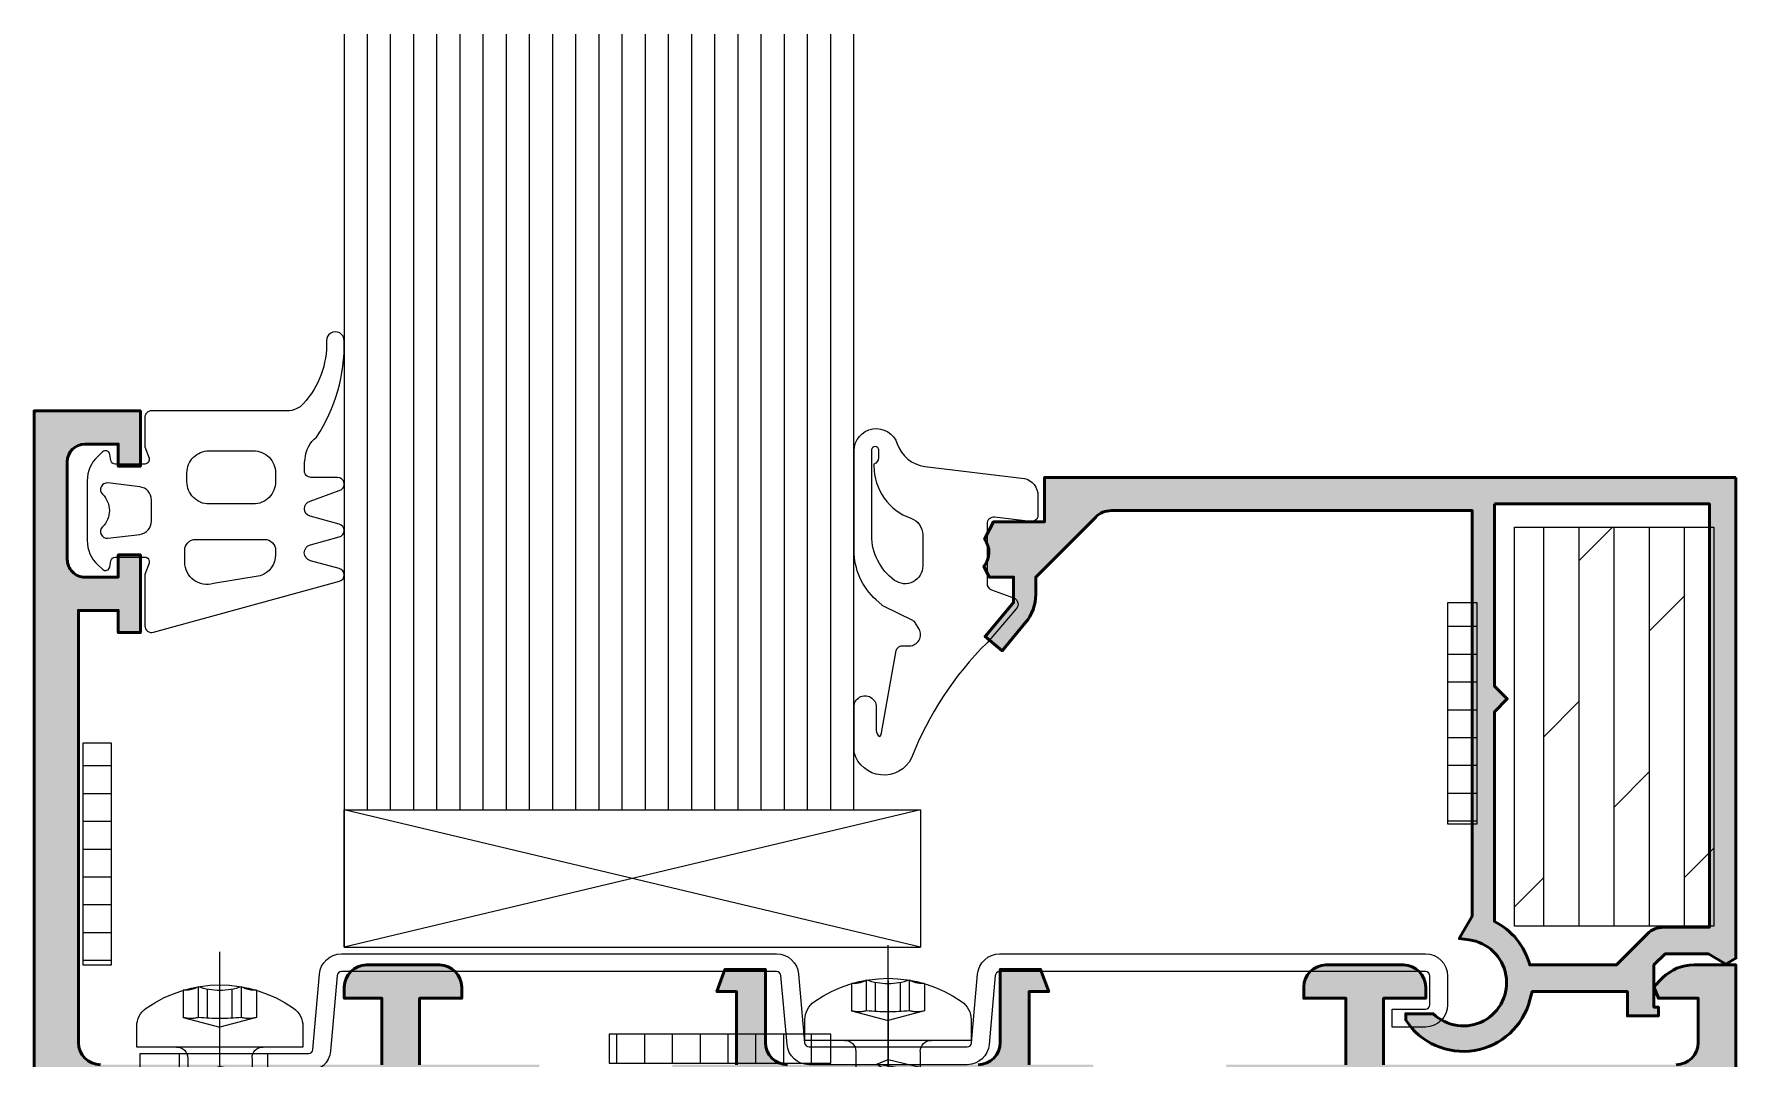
# Model space of a CAD drawing. Header units: millimetres. Extents: x -1821 to 14707, y -2864 to 1473.
# Drawn here: x 13251.1 to 13327.9, y -1108.1 to -1061.8 of the extents above; entities that cross this region are included whole.
import ezdxf

# ---------------------------------------------------------------- set-up
doc = ezdxf.new("R2010")
doc.units = ezdxf.units.MM
doc.linetypes.add('CENTER', pattern=[50.800000000000004, 31.75, -6.35, 6.35, -6.35])
doc.linetypes.add('VERDECKT', pattern=[9.524999999999999, 6.35, -3.175])
doc.layers.add('AM_S', color=80, linetype='Continuous', lineweight=50)
doc.layers.add('Docu-AM_8', color=1, linetype='Continuous', lineweight=25)
for name, color, linetype in [('CENT_18', 3, 'CENTER'), ('CENTER25', 2, 'CENTER'), ('CONST35', 7, 'Continuous'), ('HIDE_18', 3, 'VERDECKT')]:
    doc.layers.add(name, color=color, linetype=linetype)

# ---------------------------------------------------------------- blocks, each defined once
blk = doc.blocks.new('WI4010065')
at = {"linetype": 'Continuous'}
for points in [[(0.3, 0, 0.414214), (0, -0.3), (0, -1.615239), (0.187939, -2.131596, -0.520567), (0, -2.4), (-1.33218, -2.4, -0.36397), (-1.529142, -2.23473), (-1.576655, -1.96527, 0.594937), (-1.910016, -1.853729), (-2.122998, -2.052338, 0.208), (-2.6, -3.149369), (-2.6, -5.850631, 0.208), (-2.122998, -6.947662), (-1.910016, -7.146271, 0.594937), (-1.576655, -7.03473), (-1.529142, -6.76527, -0.36397), (-1.33218, -6.6), (0, -6.6, -0.520567), (0.187939, -6.868404), (0, -7.384761), (0, -9.7, 0.505497), (0.389, -9.986), (8.789, -7.686, 0.751737), (8.775901, -7.11), (7.474901, -6.762, -0.767327), (7.474901, -6.038), (8.775901, -5.69, 0.767327), (8.775901, -5.11), (7.458901, -4.757, -0.767327), (7.458901, -4.076), (8.775901, -3.59, 0.876976), (8.697901, -3), (7.497901, -3, -0.414214), (7.197901, -2.7), (7.197901, -2.48, -0.051818), (7.229954, -2.171592, -0.225446), (7.753453, -1.181, 0.150709), (8.998426, 3.166347, 1.016945), (8.198426, 3.153347, -0.195341), (7.159804, 0.327187, -0.211259), (6.419992, 0), (0.3, 0)], [(4.9, -1.8, -0.414214), (5.9, -2.8), (5.9, -3.2, -0.414214), (4.9, -4.2), (2.9, -4.2, -0.414214), (1.9, -3.2), (1.9, -2.8, -0.414214), (2.9, -1.8), (4.9, -1.8)], [(0.3, -4.975849), (0.3, -4.024151, 0.378866), (-0.226878, -3.428624), (-1.663439, -3.252236, 0.717695), (-1.909647, -3.764588, -0.421053), (-1.909647, -5.235412, 0.717695), (-1.663439, -5.747764), (-0.226878, -5.571376, 0.378866), (0.3, -4.975849)], [(5.4, -5.8, -0.414214), (5.9, -6.3), (5.9, -6.487, -0.328465), (5.197, -7.442), (3.097, -7.784, -0.505497), (1.8, -6.829), (1.8, -6.3, -0.414214), (2.3, -5.8), (5.4, -5.8)]]:
    blk.add_lwpolyline(points, format="xyb", close=True, dxfattribs=at)
blk = doc.blocks.new('WS4070448')
for p, q in [((6.61725692111645, -8.639359081321516), (6.61725692111645, -11.00311480052579)), ((6.61725692111645, -8.639359081321516), (9.517256921116541, -8.639359081321516)), ((9.517256921116541, -11.00311480052579), (9.517256921116541, -8.639359081321516)), ((6.61725692111645, -11.00311480052579), (8.067256921116496, -12.63935908132152)), ((8.067256921116496, -12.63935908132152), (9.517256921116541, -11.00311480052579))]:
    blk.add_line(p, q)
blk.add_lwpolyline([(11.39017358778314, 2.114399939326205, 0.3148562194916155), (4.744340254449881, 2.114399939326205, 0.244911807885714), (4.31725692111651, 1.294786315076664), (4.31725692111651, 0.3606409186785697), (11.81725692111651, 0.3606409186785697), (11.81725692111651, 1.294786315076664, 0.244911807885716), (11.39017358778314, 2.114399939326205, 0.1382912330068625)], format="xyb")
for points in [[(6.117256921116464, -1.139359081321317), (6.617256921116464, -1.428034215916085), (8.06725692111651, -1.08419660353465), (8.56725692111651, -0.707357978585577), (8.06725692111651, -0.5068463343449991), (6.617256921116464, -0.8506839467264342)], [(6.117256921116464, -2.539359081321294), (6.617256921116464, -2.828034215916063), (9.517256921116555, -2.140358991153079), (10.01725692111656, -1.851683856558196), (9.517256921116555, -1.563008721963428), (6.617256921116464, -2.250683946726411)], [(6.117256921116464, -3.939359081321271), (6.617256921116464, -4.22803421591604), (9.517256921116555, -3.540358991153056), (10.01725692111656, -3.251683856558287), (9.517256921116555, -2.963008721963405), (6.617256921116464, -3.650683946726502)], [(6.117256921116464, -5.339359081321362), (6.617256921116464, -5.628034215916131), (9.517256921116555, -4.940358991153147), (10.01725692111656, -4.651683856558265), (9.517256921116555, -4.363008721963496), (6.617256921116464, -5.05068394672648)], [(6.117256921116464, -6.739359081321339), (6.617256921116464, -7.028034215916108), (9.517256921116555, -6.340358991153124), (10.01725692111656, -6.051683856558356), (9.517256921116555, -5.763008721963473), (6.617256921116464, -6.450683946726571)], [(6.117256921116464, -8.13935908132143), (6.617256921116464, -8.428034215916199), (9.517256921116555, -7.740358991153215), (10.01725692111656, -7.451683856558333), (9.517256921116555, -7.163008721963564), (6.617256921116464, -7.850683946726548)]]:
    blk.add_lwpolyline(points, close=True)
for points in [[(6.117256921116464, -1.139359081321317), (8.56725692111651, -0.707357978585577)], [(6.617256921116464, -0.1393590813214303), (6.617256921116464, -0.8506839467264342)], [(9.517256921116555, -0.1393590813214303), (9.517256921116555, -1.563008721963428)], [(6.617256921116464, -1.428034215916085), (6.617256921116464, -1.850683946726662)], [(6.617256921116464, -1.428034215915972), (6.617256921116464, -2.250683946726411)], [(6.617256921116464, -1.428034215916085), (6.617256921116464, -2.250683946726411)], [(6.117256921116464, -2.539359081321294), (10.01725692111656, -1.851683856558196)], [(9.517256921116555, -2.140358991153079), (9.517256921116555, -2.963008721963405)], [(6.617256921116464, -2.828034215916063), (6.617256921116464, -3.650683946726389)], [(6.117256921116464, -3.939359081321271), (10.01725692111656, -3.251683856558287)], [(9.517256921116555, -3.540358991153056), (9.517256921116555, -4.363008721963496)], [(6.617256921116464, -4.22803421591604), (6.617256921116464, -5.05068394672648)], [(6.117256921116464, -5.339359081321362), (10.01725692111656, -4.651683856558265)], [(9.517256921116555, -4.940358991153147), (9.517256921116555, -5.763008721963473)], [(6.117256921116464, -6.739359081321339), (10.01725692111656, -6.051683856558356)], [(6.617256921116464, -5.628034215916131), (6.617256921116464, -6.450683946726457)], [(9.517256921116555, -6.340358991153124), (9.517256921116555, -7.163008721963564)], [(6.117256921116464, -8.13935908132143), (10.01725692111656, -7.451683856558333)], [(6.617256921116464, -7.028034215916108), (6.617256921116464, -7.850683946726548)], [(6.617256921116464, -8.428034215916199), (6.617256921116464, -8.63935908132143)], [(9.517256921116555, -7.740358991153215), (9.517256921116555, -8.63935908132143)], [(9.267256921116555, -8.63935908132143), (9.267256921116555, -10.88653788598694), (8.100687889319275, -12.28495534589953)], [(9.517256921116555, -9.140358991153192), (9.517256921116555, -9.963008721963632)], [(6.617256921116464, -9.828034215916176), (6.617256921116464, -10.65068394672662)]]:
    blk.add_lwpolyline(points)
for centre, radius, start, end in [((6.117256921116464, -0.1393590813214303), 0.5, 0, 90), ((10.01725692111656, -0.1393590813214303), 0.5, 90, 180), ((6.608770647169436, -12.47123468863523), 1.46814441479989, 353.4243546898833, 89.66881296982747)]:
    blk.add_arc(centre, radius, start, end)
at = {"layer": 'CENT_18'}
blk.add_line((8.051324099384601, -14.39948361255352), (8.067256921116496, 4.660640918678553), dxfattribs=at)
at = {"layer": 'HIDE_18'}
for p, q in [((7.095590298616457, 1.693974918678634), (7.095590298616457, 3.078670647065735)), ((9.03892354361642, 1.693974918678634), (9.03892354361642, 3.078670647065735)), ((7.507789093673637, 1.693974918678634), (7.507789093673637, 2.967171702408848)), ((8.626724748559354, 1.693974918678634), (8.626724748559354, 2.967171702408848))]:
    blk.add_line(p, q, dxfattribs=at)
for points in [[(6.417257671116445, 2.920991849600028), (6.417257671116445, 1.693974918678606)], [(9.71725617111646, 2.920991849600028), (9.71725617111646, 1.693974918678606)], [(6.417257671116445, 1.693974918678606), (8.06725692111651, 1.251858952129083)], [(9.71725617111646, 1.693974918678606), (8.06725692111651, 1.251858952129083)]]:
    blk.add_lwpolyline(points, dxfattribs=at)
for centre, radius, start, end in [((6.477833716567616, 4.198323827732139), 1.278767547148902, 267.2848457777188, 298.8872446147255), ((8.06725692111651, 5.853135295953763), 2.939692180009696, 250.6988425741186, 289.3011574258814), ((9.656680125665403, 4.198323827732139), 1.278767547148902, 241.1127553852741, 272.7151542222811), ((6.756423984866402, 2.851153472017387), 1.205859026872558, 253.6642630842155, 286.3357369157983), ((8.067256921116623, 11.77548796901581), 10.12822992478941, 264.4947782301543, 275.5052217698424), ((9.378089857366618, 2.851153472017955), 1.205859026873062, 253.6642630842089, 286.3357369157813)]:
    blk.add_arc(centre, radius, start, end, dxfattribs=at)
blk = doc.blocks.new('WI4080202')
blk.add_lwpolyline([(-29.48325693051129, 2.300000000000118, -0.3888787318529908), (-28.48706223241948, 1.387155742747773), (-28.21544610951105, -1.717430748369289, 0.3888787318529907), (-28.0162071698926, -1.899999599819928), (-20.88378352581526, -1.899999599819758, 0.3888787318529907), (-20.68454458619681, -1.717430748369459), (-20.41292846328815, 1.387155742747776, -0.3888787318529907), (-19.41673376519657, 2.300000000000122), (-0.1999999999998181, 2.300000000000127, -0.414213562373095), (0.8000000000001819, 1.300000000000127), (0.8000000000001819, -5.684341886080801e-14, -0.414213562373095), (-0.1999999999998181, -1.000000000000057), (-1.699999999999818, -1.000000000000057), (-1.699999999999818, -0.1999999999998749), (-0.1999999999998181, -0.1999999999998749, 0.4142135623731117), (0, 0), (0, 1.300000000000127, 0.4142135623731117), (-0.1999999999998181, 1.500000000000002), (-19.41673376519657, 1.500000000000167, 0.3888787318529743), (-19.61597270481502, 1.317431148549641), (-19.88758882772345, -1.787155342567594, -0.3888787318529907), (-20.88378352581526, -2.69999959981994), (-28.0162071698926, -2.69999959981994, -0.3888787318529907), (-29.01240186798418, -1.787155342567594), (-29.28401799089283, 1.317431148549467, 0.3888787318529908), (-29.48325693051129, 1.500000000000107), (-49.11672446090415, 1.499999999999931, 0.3888787318530236), (-49.31596340052238, 1.317431148549632), (-49.61382596208682, -2.087153509164708, -0.3888787318530562), (-50.61002066017841, -2.999997766417053), (-58.2000000000005, -2.999997766417057), (-58.2000000000005, -2.199997766416875), (-50.61002066017841, -2.199997766416871, 0.3888787318530562), (-50.41078172055995, -2.017428914966573), (-50.11291915899574, 1.387155742747767, -0.3888787318529907), (-49.11672446090415, 2.300000000000169), (-29.48325693051129, 2.300000000000118)], format="xyb", close=True)
for points in [[(-56.44784405713563, -2.199997766416875), (-56.44784405713563, -2.999997766417057)], [(-52.44784405713563, -2.199997766416871), (-52.44784405713563, -2.999997766417053)]]:
    blk.add_lwpolyline(points)
at = {"layer": 'CENTER25'}
for p, q in [((-24.44999534785393, 1.089744308805443), (-24.44999534785393, -5.582265911177451)), ((-54.60000000000059, -6.031587835803879), (-54.60000000000059, 0.7551045396416907))]:
    blk.add_line(p, q, dxfattribs=at)
blk = doc.blocks.new('WI4030187')
h = blk.add_hatch()
h.set_pattern_fill('LINE', color=256, scale=0.395, angle=90, style=0)
h.set_pattern_definition([(90, (0, 0), (-1.254125, 7.679047217437444e-17), [])])
h.paths.add_polyline_path([(10, 1.300000000000001), (0, 1.300000000000001), (0, 0), (10, 4.440892098500626e-16)])
blk.add_lwpolyline([(0, 1.3), (0, 0), (10, 4.440892098500626e-16), (10, 1.300000000000001)], close=True)
blk = doc.blocks.new('*U136', base_point=(142.9751089239313, 102.1128099540206))
at = {"layer": 'CONST35'}
for p, q in [((143.4978361966585, 102.1128099540206), (143.4978361966585, 119.6128099540206)), ((144.0205634693858, 102.1128099540206), (144.0205634693858, 119.6128099540206)), ((144.543290742113, 102.1128099540206), (144.543290742113, 119.6128099540206)), ((145.0660180148403, 102.1128099540206), (145.0660180148403, 119.6128099540206)), ((145.5887452875675, 102.1128099540206), (145.5887452875675, 119.6128099540206)), ((146.1114725602948, 102.1128099540206), (146.1114725602948, 119.6128099540206)), ((146.634199833022, 102.1128099540206), (146.634199833022, 119.6128099540206)), ((147.1569271057493, 102.1128099540206), (147.1569271057493, 119.6128099540206)), ((147.6796543784765, 102.1128099540206), (147.6796543784765, 119.6128099540206)), ((148.2023816512038, 102.1128099540206), (148.2023816512038, 119.6128099540206)), ((148.725108923931, 102.1128099540206), (148.725108923931, 119.6128099540206)), ((149.2478361966583, 102.1128099540206), (149.2478361966583, 119.6128099540206)), ((149.7705634693855, 102.1128099540206), (149.7705634693855, 119.6128099540206)), ((150.2932907421128, 102.1128099540206), (150.2932907421128, 119.6128099540206)), ((150.81601801484, 102.1128099540206), (150.81601801484, 119.6128099540206)), ((151.3387452875673, 102.1128099540206), (151.3387452875673, 119.6128099540206)), ((151.8614725602945, 102.1128099540206), (151.8614725602945, 119.6128099540206)), ((152.3841998330218, 102.1128099540206), (152.3841998330218, 119.6128099540206)), ((152.906927105749, 102.1128099540206), (152.906927105749, 119.6128099540206)), ((153.4296543784763, 102.1128099540206), (153.4296543784763, 119.6128099540206)), ((153.9523816512036, 102.1128099540206), (153.9523816512036, 119.6128099540206))]:
    blk.add_line(p, q, dxfattribs=at)
blk.add_lwpolyline([(142.9751089239313, 119.6128099540206), (142.9751089239313, 102.1128099540206), (154.4751089239313, 102.1128099540206), (154.4751089239313, 119.6128099540206)], dxfattribs=at)
blk = doc.blocks.new('WI4090084')
h = blk.add_hatch()
h.set_pattern_fill('DOLMIT', color=256, scale=0.25, angle=90, style=0)
h.set_pattern_definition([(90, (3.299999999999999, -4.999999999999947), (-1.5875, 9.720312933465119e-17), []), (135, (3.299999999999999, -4.999999999999947), (-3.174997835875247, -3.174997835875246), [2.245065, -4.490125])])
h.paths.add_polyline_path([(-1.200000000000001, 20.25000000000005), (-10.2, 20.25000000000005), (-10.2, 2.250000000000053), (-1.200000000000001, 2.250000000000053)])
blk.add_lwpolyline([(-1.200000000000001, 2.250000000000053), (-1.200000000000001, 20.25000000000005), (-10.2, 20.25000000000005), (-10.2, 2.250000000000053)], close=True)
blk = doc.blocks.new('WI4010016')
for points in [[(1.688524541037498, 1.955098387866187, -0.3461331105005999), (2.300000000000009, 1.177629097523088), (2.300000000000009, 0.3000000000000007, -0.4496975793339003), (1.964201519213871, 0.002143543341084353), (0.3357984807861376, 0.1978564566589185, 0.4496975790873189), (0, -0.09999999999999787), (8.881784197001252e-15, -2.789937738537067, 0.3152987891044772), (0.1973939570023084, -3.07184552477284), (1.202606042997701, -3.437712803199801, -0.5486187868935034), (1.312132034355964, -3.931752623791538), (8.881784197001252e-15, -5.462840692334162, 0.1047370976568534), (-3.406423218303059, -10.66239783296412, -0.6847275734263883), (-5.998862265964473, -10.41759847683421), (-5.99999999999999, -8.356045977972915, -1.000000000820416), (-5.000000152286873, -8.355494095902072), (-4.999185325138845, -9.417046646897802, 0.2876010921935182), (-4.840369174558055, -9.693420639918134, 0.1568827604902037), (-4.754309305069709, -9.531084462516114), (-4.093366878559364, -5.819627514306675, -0.04138140840473169), (-4.072210403923394, -5.73976082248041), (-4.02199999999999, -5.688999999999987, -0.2002740000000003), (-3.808999999999996, -5.599999999999986), (-3.499999999999998, -5.599999999999988, 0.5773500002734709), (-3.067000000000005, -4.849999999999988), (-3.223000000000011, -4.579000000000002, 0.149451), (-3.350999999999997, -4.460000000000002), (-4.636999999999999, -3.832999999999992, -0.06992699999999963), (-4.752000000000008, -3.754999999999988), (-5.007000000000003, -3.524999999999999, -0.2125570000000001), (-5.999999999999997, -1.295999999999985), (-5.999999999999997, 3.199999999999996, -0.8524306773310859), (-4.050129141320308, 3.512472740920035, 0.2913362923093043), (-2.803283656008738, 2.49191776302653), (1.688524541037498, 1.955098387866187)], [(-2.900000000000004, -1.999999999999993, -0.6129919999999992), (-4.17099999999999, -2.646999999999983, -0.2399310002169106), (-5.199999999999986, -0.6249999999999947), (-5.199999999999986, 3.250000000000007, -0.9999999999999999), (-4.900000000000004, 3.250000000000007), (-4.900000000000004, 2.882999999999988, -0.3178370002258233), (-5.099999999999993, 2.6), (-5.102000000000002, 2.512000000000008, 0.3179750002258412), (-3.433999999999994, 0.1540000000000035, -0.3179750000000001), (-2.900000000000004, -0.5999999999999872), (-2.900000000000004, -1.999999999999993)]]:
    blk.add_lwpolyline(points, format="xyb", close=True)
blk = doc.blocks.new('B-1021353_docu_wos')
at = {"layer": 'Docu-AM_8'}
h = blk.add_hatch(color=256, dxfattribs=at)
edge = h.paths.add_edge_path()
edge.add_line((0, 0), (4.800000000205046, 5.127842566120559e-10))
edge.add_line((4.800000000205046, 5.127842566120559e-10), (4.799999999897409, 2.500000000512784))
edge.add_line((4.799999999897409, 2.500000000512784), (3.799999999989723, 2.500000000297433))
edge.add_line((3.799999999989723, 2.500000000297433), (3.800000000071748, 1.500000000379458))
edge.add_line((3.800000000071748, 1.500000000379458), (2.300000000051228, 1.500000000358938))
edge.add_arc((2.30000000005125, 2.300000000358944), 0.8000000000000058, 179.9999999999996, 269.99999999999835, ccw=False)
edge.add_line((1.500000000051245, 2.300000000358949), (1.500000000051273, 6.700000000358956))
edge.add_arc((2.300000000051245, 6.700000000358967), 0.7999999999999714, 90.0000000000012, 180.0000000000008, ccw=False)
edge.add_line((2.300000000051228, 7.500000000358939), (3.800000000030736, 7.500000000379458))
edge.add_line((3.800000000030736, 7.500000000379458), (3.800000000030736, 6.500000000215351))
edge.add_line((3.800000000030736, 6.500000000215351), (4.800000000410166, 6.500000000307637))
edge.add_line((4.800000000410166, 6.500000000307637), (4.800000000051227, 10.00000000035894))
edge.add_line((4.800000000051227, 10.00000000035894), (3.800000000051256, 10.00000000035894))
edge.add_line((3.800000000051256, 10.00000000035894), (3.800000000071805, 9.000000000379458))
edge.add_line((3.800000000071805, 9.000000000379458), (2.000000000071765, 9.000000000338417))
edge.add_line((2.000000000071765, 9.000000000338417), (2.000000000051281, 28.50000000035895))
edge.add_arc((3.0000000000513, 28.50000000035897), 1.000000000000019, 90.00000000000108, 180.0000000000008, ccw=False)
edge.add_line((3.000000000051281, 29.50000000035898), (15.70000000003075, 29.50000000037945))
edge.add_line((15.70000000003075, 29.50000000037945), (15.70000000007176, 26.50000000037944))
edge.add_line((15.70000000007176, 26.50000000037944), (13.99999999998972, 26.50000000029742))
edge.add_line((13.99999999998972, 26.50000000029742), (14.00000000005125, 26.00000000035895))
edge.add_arc((14.99999999964105, 25.99999999994874), 0.999999999589793, 179.9999999764969, 270.0000000235032)
edge.add_line((15.00000000005125, 25.00000000035895), (18.30000000005124, 25.00000000035895))
edge.add_arc((18.30000000005123, 26.00000000035896), 1.000000000000002, 270.0000000000002, 360)
edge.add_line((19.30000000005124, 26.00000000035896), (19.2999999999897, 26.50000000042048))
edge.add_line((19.2999999999897, 26.50000000042048), (17.3999999999897, 26.50000000025641))
edge.add_line((17.3999999999897, 26.50000000025641), (17.39999999999996, 29.50000000030768))
edge.add_line((17.39999999999996, 29.50000000030768), (22.80000000005124, 29.50000000035892))
edge.add_line((22.80000000005124, 29.50000000035892), (22.80000000005121, 32.04999900035894))
edge.add_line((22.80000000005121, 32.04999900035894), (20.80000000005121, 31.04999900035894))
edge.add_line((20.80000000005121, 31.04999900035894), (19.80000000005121, 31.04999900035897))
edge.add_line((19.80000000005121, 31.04999900035897), (19.80000000005121, 35.54999900035897))
edge.add_line((19.80000000005121, 35.54999900035897), (20.80000000005121, 35.54999900035894))
edge.add_line((20.80000000005121, 35.54999900035894), (22.80000000005121, 34.54999900035894))
edge.add_line((22.80000000005121, 34.54999900035894), (22.80000000005123, 35.19999900035892))
edge.add_line((22.80000000005123, 35.19999900035892), (22.06645320864787, 36.81380192012519))
edge.add_arc((21.15608673324478, 36.39999897129308), 0.9999999999999942, 24.44395506557961, 90.0000000000004)
edge.add_line((21.15608673324477, 37.39999897129307), (21.10000000005125, 37.39999897129307))
edge.add_arc((21.09999999964106, 38.39999897088288), 0.9999999995898072, 179.9999999764963, 270.0000000235023, ccw=False)
edge.add_line((20.10000000005125, 38.3999989712931), (20.10000000005126, 103.6000010294248))
edge.add_arc((21.10000000005125, 103.6000010294248), 0.9999999999999893, 89.9999999999992, 179.9999999999992, ccw=False)
edge.add_line((21.10000000005127, 104.6000010294248), (21.15608673324479, 104.6000010294248))
edge.add_arc((21.1560867332448, 105.6000010294248), 0.9999999999999946, 269.9999999999996, 335.55604493442)
edge.add_line((22.06645320864789, 105.1861980805927), (22.80000000005126, 106.8000010003589))
edge.add_line((22.80000000005126, 106.8000010003589), (22.80000000005126, 107.4500010003589))
edge.add_line((22.80000000005126, 107.4500010003589), (20.80000000005126, 106.4500010003589))
edge.add_line((20.80000000005126, 106.4500010003589), (19.80000000005125, 106.450001000359))
edge.add_line((19.80000000005125, 106.450001000359), (19.80000000005126, 110.950001000359))
edge.add_line((19.80000000005126, 110.950001000359), (20.80000000005126, 110.9500010003589))
edge.add_line((20.80000000005126, 110.9500010003589), (22.80000000005126, 109.9500010003589))
edge.add_line((22.80000000005126, 109.9500010003589), (22.80000000005125, 112.5000000003589))
edge.add_line((22.80000000005125, 112.5000000003589), (17.39999999989743, 112.5000000001026))
edge.add_line((17.39999999989743, 112.5000000001026), (17.40000000003076, 115.5000000003385))
edge.add_line((17.40000000003076, 115.5000000003385), (19.30000000011279, 115.5000000004205))
edge.add_line((19.30000000011279, 115.5000000004205), (19.30000000005126, 116.000000000359))
edge.add_arc((18.30000000005126, 116.000000000359), 1, 0, 90)
edge.add_line((18.30000000005126, 117.000000000359), (15.00000000005127, 117.000000000359))
edge.add_arc((15.00000000005127, 116.000000000359), 1, 90, 180)
edge.add_line((14.00000000005127, 116.000000000359), (14.00000000003078, 115.5000000002154))
edge.add_line((14.00000000003078, 115.5000000002154), (15.70000000003077, 115.5000000003794))
edge.add_line((15.70000000003077, 115.5000000003794), (15.70000000007178, 112.5000000003795))
edge.add_line((15.70000000007178, 112.5000000003795), (3.000000000051271, 112.500000000359))
edge.add_arc((3.000000000051279, 113.500000000359), 1.000000000000007, 180, 269.9999999999996, ccw=False)
edge.add_line((2.000000000051271, 113.500000000359), (2.00000000003078, 133.0000000003385))
edge.add_line((2.00000000003078, 133.0000000003385), (3.800000000030763, 133.0000000003795))
edge.add_line((3.800000000030763, 133.0000000003795), (3.800000000051283, 132.000000000359))
edge.add_line((3.800000000051283, 132.000000000359), (4.800000000051283, 132.000000000359))
edge.add_line((4.800000000051283, 132.000000000359), (4.799999999897472, 135.5000000005128))
edge.add_line((4.799999999897472, 135.5000000005128), (3.799999999989758, 135.5000000002974))
edge.add_line((3.799999999989758, 135.5000000002974), (3.800000000153837, 134.5000000002974))
edge.add_line((3.800000000153837, 134.5000000002974), (2.300000000051291, 134.500000000359))
edge.add_arc((2.299999999723097, 135.3000000000308), 0.7999999996718173, 179.9999999764995, 270.00000002350515, ccw=False)
edge.add_line((1.500000000051279, 135.3000000003589), (1.50000000005128, 139.700000000359))
edge.add_arc((2.300000000051292, 139.700000000359), 0.8000000000000125, 90.00000000000011, 180, ccw=False)
edge.add_line((2.300000000051291, 140.500000000359), (3.800000000030771, 140.5000000003795))
edge.add_line((3.800000000030771, 140.5000000003795), (3.800000000030771, 139.5000000002154))
edge.add_line((3.800000000030771, 139.5000000002154), (4.800000000410201, 139.5000000003077))
edge.add_line((4.800000000410201, 139.5000000003077), (4.799999999897445, 142.0000000005128))
edge.add_line((4.799999999897445, 142.0000000005128), (-1.025384221975401e-10, 142.0000000002051))
edge.add_line((-1.025387420371809e-10, 142.0000000002051), (0, 0))
h.paths.add_polyline_path([(1.800000000051254, 108.200000000359), (2.200000000051288, 108.200000000359), (2.200000000051288, 110.7000000003589), (18.10000000005127, 110.700000000359), (18.10000000005127, 104.6000010294248), (18.40000000005125, 104.6000010294248), (18.40000000005123, 37.39999897129313), (18.10000000005125, 37.39999897129313), (18.10000000005125, 31.30000000035888), (2.20000000005127, 31.30000000035891), (2.20000000005127, 33.80000000035891), (1.800000000051265, 33.80000000035891)], flags=16)
h = blk.add_hatch(color=256, dxfattribs=at)
edge = h.paths.add_edge_path()
edge.add_arc((44.79991202174624, 42.24309771991288), 4.999999999999979, 314.9999999999988, 359.99999999999903, ccw=False)
edge.add_line((48.33544592767889, 38.70756381398009), (47.79740420180833, 38.16952208810956))
edge.add_arc((49.21161776418141, 36.75530852573642), 2.000000000000024, 134.9999999999989, 209.9999820225565)
edge.add_line((47.47956664284702, 35.75530906919438), (47.79991178663215, 35.20045460214727))
edge.add_line((47.79991178663215, 35.20045460214727), (47.80000000005343, 34.55045782061795))
edge.add_line((47.80000000005343, 34.55045782061795), (45.8000000000536, 35.55045782061829))
edge.add_line((45.8000000000536, 35.55045782061829), (44.8000000000536, 35.55045782061846))
edge.add_line((44.8000000000536, 35.55045782061846), (44.80000000005286, 31.05045782061843))
edge.add_line((44.80000000005286, 31.05045782061843), (45.80000000005286, 31.05045782061829))
edge.add_line((45.80000000005286, 31.05045782061829), (47.80000000005302, 32.05045782061795))
edge.add_line((47.80000000005302, 32.05045782061795), (47.8000000000526, 29.50045882061796))
edge.add_line((47.8000000000526, 29.50045882061796), (44.89991202174595, 29.5004569388248))
edge.add_line((44.89991202174595, 29.5004569388248), (44.899912021746, 26.20045804603804))
edge.add_line((44.899912021746, 26.20045804603804), (45.78554162309462, 26.20045804603815))
edge.add_line((45.78554162309462, 26.20045804603815), (45.42157138882826, 25.20045804603792))
edge.add_line((45.42157138882826, 25.20045804603792), (43.59991213930318, 25.20045804603809))
edge.add_line((43.59991213930318, 25.20045804603809), (43.59991213930313, 28.50045715130836))
edge.add_arc((42.59991213930296, 28.5004571513082), 1.000000000000171, 9.363552982226997e-12, 89.99999326448531)
edge.add_line((42.59991225685987, 29.50045715130837), (33.99991202174648, 29.50045715130837))
edge.add_arc((33.99991213930345, 28.50045715130814), 1.000000000000232, 90.00000673551793, 179.999999999987)
edge.add_line((32.99991213930321, 28.50045715130837), (32.99991213930316, 25.20045804603809))
edge.add_line((32.99991213930316, 25.20045804603809), (31.17825288977815, 25.20045804603801))
edge.add_line((31.17825288977815, 25.20045804603801), (30.81428265551184, 26.20045804603809))
edge.add_line((30.81428265551184, 26.20045804603809), (31.69991225686034, 26.20045804603804))
edge.add_line((31.69991225686034, 26.20045804603804), (31.6999122568603, 29.50045693882463))
edge.add_line((31.6999122568603, 29.50045693882463), (28.80000000005135, 29.50045882061842))
edge.add_line((28.80000000005135, 29.50045882061842), (28.80000000005181, 32.05045782061843))
edge.add_line((28.80000000005181, 32.05045782061843), (30.80000000005164, 31.05045782061809))
edge.add_line((30.80000000005164, 31.05045782061809), (31.80000000005164, 31.05045782061792))
edge.add_line((31.80000000005164, 31.05045782061792), (31.8000000000524, 35.55045782061792))
edge.add_line((31.8000000000524, 35.55045782061792), (30.8000000000524, 35.55045782061809))
edge.add_line((30.8000000000524, 35.55045782061809), (28.80000000005223, 34.55045782061843))
edge.add_line((28.80000000005223, 34.55045782061843), (28.80000000005139, 35.20045782061796))
edge.add_line((28.80000000005139, 35.20045782061796), (29.12025740064515, 35.75530906919475))
edge.add_arc((27.38820627931082, 36.75530852573686), 2.000000000000011, 330.000017977441, 404.9999999999987)
edge.add_line((28.80241984168395, 38.16952208810993), (28.26437811581341, 38.70756381398049))
edge.add_arc((31.79991202174621, 42.24309771991314), 4.999999999999989, 179.9999999999988, 224.9999999999989, ccw=False)
edge.add_line((26.79991202174622, 42.24309771991325), (26.80000000005184, 99.75780411254043))
edge.add_arc((31.80000000005183, 99.75780411254044), 4.999999999999989, 135, 180.0000000000001, ccw=False)
edge.add_line((28.2644660941191, 103.2933380184732), (28.80250781998964, 103.8313797443437))
edge.add_arc((27.38829425761656, 105.2455933067168), 1.999999999999983, 314.9999999999997, 389.9999820225574)
edge.add_line((29.1203453789509, 106.2455927632589), (28.80000023516576, 106.800447230306))
edge.add_line((28.80000023516576, 106.800447230306), (28.8000000000505, 107.450444996723))
edge.add_line((28.8000000000505, 107.450444996723), (30.80000000005033, 106.4504449967227))
edge.add_line((30.80000000005033, 106.4504449967227), (31.80000000005033, 106.4504449967225))
edge.add_line((31.80000000005033, 106.4504449967225), (31.8000000000511, 110.9504449967225))
edge.add_line((31.8000000000511, 110.9504449967225), (30.8000000000511, 110.9504449967227))
edge.add_line((30.8000000000511, 110.9504449967227), (28.80000000005093, 109.950444996723))
edge.add_line((28.80000000005093, 109.950444996723), (28.80000000005136, 112.500443996723))
edge.add_line((28.80000000005136, 112.500443996723), (31.70000023516579, 112.500445878516))
edge.add_line((31.70000023516579, 112.500445878516), (31.70000023516577, 115.8004447713027))
edge.add_line((31.70000023516577, 115.8004447713027), (30.81437063381738, 115.8004447713028))
edge.add_line((30.81437063381738, 115.8004447713028), (31.17834086808354, 116.8004447713028))
edge.add_line((31.17834086808354, 116.8004447713028), (33.00000011760856, 116.8004447713027))
edge.add_line((33.00000011760856, 116.8004447713027), (33.00000011760865, 113.5004456660326))
edge.add_arc((34.00000011760879, 113.5004456660325), 1.000000000000142, 179.9999999999951, 269.9999932644869)
edge.add_line((34.00000000005191, 112.5004456660324), (42.6000002351653, 112.5004456660324))
edge.add_arc((42.60000011760834, 113.5004456660326), 1.000000000000238, 270.0000067355176, 359.999999999987)
edge.add_line((43.60000011760857, 113.5004456660324), (43.60000011760869, 116.8004447713026))
edge.add_line((43.60000011760869, 116.8004447713026), (45.42165936713363, 116.8004447713028))
edge.add_line((45.42165936713363, 116.8004447713028), (45.78562960140017, 115.8004447713027))
edge.add_line((45.78562960140017, 115.8004447713027), (44.90000000005143, 115.8004447713028))
edge.add_line((44.90000000005143, 115.8004447713028), (44.90000000005129, 112.5004458785159))
edge.add_line((44.90000000005129, 112.5004458785159), (47.80000000005261, 112.5004439967224))
edge.add_line((47.80000000005261, 112.5004439967224), (47.80000000005215, 109.9504449967224))
edge.add_line((47.80000000005215, 109.9504449967224), (45.80000000005232, 110.9504449967228))
edge.add_line((45.80000000005232, 110.9504449967228), (44.80000000005232, 110.950444996723))
edge.add_line((44.80000000005232, 110.950444996723), (44.80000000005154, 106.450444996723))
edge.add_line((44.80000000005154, 106.450444996723), (45.80000000005153, 106.4504449967228))
edge.add_line((45.80000000005153, 106.4504449967228), (47.80000000005171, 107.4504449967224))
edge.add_line((47.80000000005171, 107.4504449967224), (47.80000000005253, 106.8004449967229))
edge.add_line((47.80000000005253, 106.8004449967229), (47.47965462115276, 106.2455927632589))
edge.add_arc((49.21170574248709, 105.2455933067169), 1.99999999999997, 150.0000179774424, 225.0000000000003)
edge.add_line((47.79749218011403, 103.8313797443438), (48.33553390598456, 103.2933380184732))
edge.add_arc((44.80000000005185, 99.7578041125405), 4.999999999999994, 1.1368683772161603e-13, 45.000000000000284, ccw=False)
edge.add_line((49.80000000005184, 99.75780411254051), (49.79991202174622, 42.2430977199128))
edge = h.paths.add_edge_path(flags=16)
edge.add_arc((44.80000000005139, 99.75780411254091), 3.000000000000036, 1.085629331272868e-12, 44.99999999999971)
edge.add_line((46.92132034361107, 101.8791244561006), (43.58578667634225, 105.2146581233694))
edge.add_arc((45.00000023871533, 106.6288716857425), 1.999999999999986, 180.0000000000004, 225.0000000000003, ccw=False)
edge.add_line((43.00000023871534, 106.6288716857425), (43.0000002387152, 110.5004445609962))
edge.add_line((43.0000002387152, 110.5004445609962), (33.59999976138836, 110.5004445609962))
edge.add_line((33.59999976138836, 110.5004445609962), (33.59999976138832, 106.6288716857424))
edge.add_arc((31.59999976138833, 106.6288716857424), 1.999999999999986, 314.99999999999966, 359.9999999999996, ccw=False)
edge.add_line((33.01421332376141, 105.2146581233693), (29.6786796564926, 101.8791244561005))
edge.add_arc((31.80000000005225, 99.75780411254082), 3.00000000000001, 134.9999999999997, 179.9999999999984)
edge.add_line((28.80000000005224, 99.75780411254091), (28.79991202174663, 42.24309771991274))
edge.add_arc((31.79991202174665, 42.24309771991274), 3.000000000000014, 180, 224.9999999999987)
edge.add_line((29.67859167818694, 40.12177737635314), (33.01412534545569, 36.78624370908427))
edge.add_arc((31.59991178308256, 35.3720301467112), 2.000000000000007, -1.0231815394945443e-12, 44.999999999998806, ccw=False)
edge.add_line((33.59991178308257, 35.37203014671117), (33.59991178308339, 31.50045727145725))
edge.add_line((33.59991178308339, 31.50045727145725), (42.99991226040913, 31.50045727145723))
edge.add_line((42.99991226040913, 31.50045727145723), (42.99991226040959, 35.372030146711))
edge.add_arc((44.99991226040956, 35.37203014671093), 1.999999999999964, 134.9999999999983, 179.9999999999982, ccw=False)
edge.add_line((43.58569869803653, 36.78624370908405), (46.92123236530541, 40.1217773763528))
edge.add_arc((44.79991202174583, 42.24309771991248), 2.999999999999986, 314.9999999999987, 359.9999999999974)
edge.add_line((47.79991202174581, 42.24309771991234), (47.80000000005143, 99.75780411254097))
h = blk.add_hatch(color=256, dxfattribs=at)
edge = h.paths.add_edge_path()
edge.add_line((76.8000000000512, 0.0008879930870300295), (72.00000000005126, 0.0008879930870298651))
edge.add_line((72.00000000005126, 0.0008879930870298651), (72.00000000005124, 2.50088799308703))
edge.add_line((72.00000000005124, 2.50088799308703), (73.00000000005124, 2.50088799308703))
edge.add_line((73.00000000005124, 2.50088799308703), (73.00000000005124, 1.50088799308703))
edge.add_line((73.00000000005124, 1.50088799308703), (74.50000000005124, 1.50088799308703))
edge.add_arc((74.50000000005122, 2.300887993087007), 0.7999999999999761, 270.000000000002, 360.0000000000015)
edge.add_line((75.3000000000512, 2.300887993087027), (75.3000000000512, 6.700887993087033))
edge.add_arc((74.50000000005123, 6.700887993087061), 0.7999999999999687, 359.999999999998, 449.999999999998)
edge.add_line((74.50000000005126, 7.50088799308703), (73.00000000005119, 7.500887993087031))
edge.add_line((73.00000000005119, 7.500887993087031), (73.00000000005126, 6.500887993087031))
edge.add_line((73.00000000005126, 6.500887993087031), (72.00000000005126, 6.500887993087031))
edge.add_line((72.00000000005126, 6.500887993087031), (72.00000000005124, 10.00088799308703))
edge.add_line((72.00000000005124, 10.00088799308703), (73.00000000005124, 10.00088799308703))
edge.add_line((73.00000000005124, 10.00088799308703), (73.00000000005119, 9.00088799308703))
edge.add_line((73.00000000005119, 9.00088799308703), (74.80000000005121, 9.00088799308703))
edge.add_line((74.80000000005121, 9.00088799308703), (74.8000000000512, 28.50088799308703))
edge.add_arc((73.8000000000512, 28.50088799308703), 1, 0, 90)
edge.add_line((73.8000000000512, 29.50088799308703), (60.90000000005123, 29.50088799308703))
edge.add_line((60.90000000005123, 29.50088799308703), (60.90000000005123, 26.50088799308703))
edge.add_line((60.90000000005123, 26.50088799308703), (62.80000000005124, 26.50088799308703))
edge.add_line((62.80000000005124, 26.50088799308703), (62.80000000005123, 26.00088799308703))
edge.add_arc((61.80000000005122, 26.00088799308704), 1.000000000000007, 270, 359.9999999999998, ccw=False)
edge.add_line((61.80000000005122, 25.00088799308703), (58.30000000005124, 25.00088799308703))
edge.add_arc((58.30000000005124, 26.00088799308703), 1, 180, 270, ccw=False)
edge.add_line((57.30000000005124, 26.00088799308703), (57.30000000005124, 26.50088799308703))
edge.add_line((57.30000000005124, 26.50088799308703), (59.20000000005123, 26.50088799308703))
edge.add_line((59.20000000005123, 26.50088799308703), (59.20000000005125, 29.50088799308698))
edge.add_line((59.20000000005125, 29.50088799308698), (53.80000000005124, 29.50088799308703))
edge.add_line((53.80000000005124, 29.50088799308703), (53.80000000005125, 32.05088699308705))
edge.add_line((53.80000000005125, 32.05088699308705), (55.80000000005125, 31.05088699308705))
edge.add_line((55.80000000005125, 31.05088699308705), (56.80000000005125, 31.05088699308705))
edge.add_line((56.80000000005125, 31.05088699308705), (56.80000000005126, 35.55088699308705))
edge.add_line((56.80000000005126, 35.55088699308705), (55.80000000005126, 35.55088699308705))
edge.add_line((55.80000000005126, 35.55088699308705), (53.80000000005125, 34.55088699308705))
edge.add_line((53.80000000005125, 34.55088699308705), (53.80000000005124, 35.20088699308702))
edge.add_line((53.80000000005124, 35.20088699308702), (54.53354684317384, 36.81469078150356))
edge.add_arc((55.44391339149307, 36.40088799308698), 1.000000000000005, 89.9999999999992, 155.5560550305, ccw=False)
edge.add_line((55.44391339149308, 37.40088799308698), (55.50000000005124, 37.40088799308701))
edge.add_arc((55.50000000005124, 38.40088799308701), 1, 270, 360)
edge.add_line((56.50000000005124, 38.40088799308701), (56.50000000005124, 103.6008879930871))
edge.add_arc((55.50000000005124, 103.6008879930871), 1, 0, 90)
edge.add_line((55.50000000005124, 104.6008879930871), (55.44391339149308, 104.6008879930871))
edge.add_arc((55.4439133914931, 105.6008879930871), 1.000000000000015, 204.4439449694984, 269.9999999999992, ccw=False)
edge.add_line((54.53354684317384, 105.1870852046705), (53.80000000005125, 106.800888993087))
edge.add_line((53.80000000005125, 106.800888993087), (53.80000000005126, 107.450888993087))
edge.add_line((53.80000000005126, 107.450888993087), (55.80000000005126, 106.450888993087))
edge.add_line((55.80000000005126, 106.450888993087), (56.80000000005126, 106.450888993087))
edge.add_line((56.80000000005126, 106.450888993087), (56.80000000005126, 110.950888993087))
edge.add_line((56.80000000005126, 110.950888993087), (55.80000000005126, 110.950888993087))
edge.add_line((55.80000000005126, 110.950888993087), (53.80000000005126, 109.950888993087))
edge.add_line((53.80000000005126, 109.950888993087), (53.80000000005125, 112.500887993087))
edge.add_line((53.80000000005125, 112.500887993087), (59.20000000005125, 112.5008879930871))
edge.add_line((59.20000000005125, 112.5008879930871), (59.20000000005126, 115.500887993087))
edge.add_line((59.20000000005126, 115.500887993087), (57.30000000005123, 115.500887993087))
edge.add_line((57.30000000005123, 115.500887993087), (57.30000000005124, 116.000887993087))
edge.add_arc((58.30000000005124, 116.000887993087), 1, 90, 180, ccw=False)
edge.add_line((58.30000000005124, 117.000887993087), (61.80000000005127, 117.000887993087))
edge.add_arc((61.80000000005126, 116.000887993087), 1.000000000000007, 0, 89.9999999999996, ccw=False)
edge.add_line((62.80000000005127, 116.000887993087), (62.80000000005128, 115.500887993087))
edge.add_line((62.80000000005128, 115.500887993087), (60.90000000005125, 115.500887993087))
edge.add_line((60.90000000005125, 115.500887993087), (60.90000000005125, 112.500887993087))
edge.add_line((60.90000000005125, 112.500887993087), (74.10000000005127, 112.500887993087))
edge.add_arc((74.10000000005127, 113.500887993087), 1.000000000000007, 270, 359.9999999999992)
edge.add_line((75.10000000005128, 113.500887993087), (75.10000000005128, 115.500887993087))
edge.add_line((75.10000000005128, 115.500887993087), (73.30000000005126, 115.500887993087))
edge.add_line((73.30000000005126, 115.500887993087), (73.08786796569528, 116.013020027443))
edge.add_line((73.08786796569528, 116.013020027443), (73.48994949371244, 116.4151015554601))
edge.add_arc((74.90416305608554, 115.000887993087), 2.00000000000001, 89.9999999999996, 134.9999999999997, ccw=False)
edge.add_line((74.90416305608555, 117.000887993087), (76.80000000005126, 117.000887993087))
edge.add_line((76.80000000005126, 117.000887993087), (76.8000000000512, 0.0008879930870335784))
h.paths.add_polyline_path([(75.00000000005126, 33.80088799308704), (74.40000000005122, 33.80088799308704), (74.40000000005124, 31.30088799308699), (58.50000000005124, 31.30088799308699), (58.50000000005124, 37.40088799308701), (58.20000000005125, 37.40088799308701), (58.20000000005125, 104.6008879930871), (58.50000000005125, 104.6008879930871), (58.50000000005125, 110.7008879930871), (74.40000000005124, 110.7008879930871), (74.40000000005122, 108.200887993087), (75.00000000005124, 108.200887993087)], flags=16)
at = {"layer": 'AM_S'}
for points in [[(17.39999999989743, 112.5000000001026), (17.40000000003076, 115.5000000003385), (19.30000000011279, 115.5000000004205), (19.30000000005126, 116.000000000359, 0.414213562373095), (18.30000000005126, 117.000000000359), (15.00000000005127, 117.000000000359, 0.414213562373095), (14.00000000005127, 116.000000000359), (14.00000000003078, 115.5000000002154), (15.70000000003077, 115.5000000003794), (15.70000000007178, 112.5000000003795)], [(3.000000000051271, 112.500000000359, -0.414213562373095), (2.000000000051271, 113.500000000359), (2.00000000003078, 133.0000000003385), (3.800000000030763, 133.0000000003795), (3.800000000051283, 132.000000000359), (4.800000000051283, 132.000000000359), (4.799999999897472, 135.5000000005128), (3.799999999989758, 135.5000000002974), (3.800000000153837, 134.5000000002974), (2.300000000051291, 134.500000000359, -0.4142135626133888), (1.500000000051279, 135.3000000003589), (1.50000000005128, 139.700000000359, -0.4142135623730944), (2.300000000051291, 140.500000000359), (3.800000000030771, 140.5000000003795), (3.800000000030771, 139.5000000002154), (4.800000000410201, 139.5000000003077), (4.799999999897445, 142.0000000005128), (-1.025387420371809e-10, 142.0000000002051), (0, 0)], [(31.70000023516579, 112.500445878516), (31.70000023516577, 115.8004447713027), (30.81437063381738, 115.8004447713028), (31.17834086808354, 116.8004447713028), (33.00000011760856, 116.8004447713027), (33.00000011760865, 113.5004456660326, 0.4142135279415075), (34.00000000005191, 112.5004456660324)], [(42.6000002351653, 112.5004456660324, 0.414213527941391), (43.60000011760857, 113.5004456660324), (43.60000011760869, 116.8004447713026), (45.42165936713363, 116.8004447713028), (45.78562960140017, 115.8004447713027), (44.90000000005143, 115.8004447713028), (44.90000000005129, 112.5004458785159)], [(59.20000000005125, 112.5008879930871), (59.20000000005126, 115.500887993087), (57.30000000005123, 115.500887993087), (57.30000000005124, 116.000887993087, -0.414213562373095), (58.30000000005124, 117.000887993087), (61.80000000005127, 117.000887993087, -0.414213562373095), (62.80000000005127, 116.000887993087), (62.80000000005128, 115.500887993087), (60.90000000005125, 115.500887993087), (60.90000000005125, 112.500887993087)], [(74.10000000005127, 112.500887993087, 0.414213562373095), (75.10000000005128, 113.500887993087), (75.10000000005128, 115.500887993087), (73.30000000005126, 115.500887993087), (73.08786796569528, 116.013020027443), (73.48994949371244, 116.4151015554601, -0.1989123673796582), (74.90416305608555, 117.000887993087), (76.80000000005126, 117.000887993087), (76.8000000000512, 0.0008879930870300295)]]:
    blk.add_lwpolyline(points, format="xyb", dxfattribs=at)
blk = doc.blocks.new('B-3090077_docu_wos')
at = {"layer": 'Docu-AM_8'}
h = blk.add_hatch(color=256, dxfattribs=at)
edge = h.paths.add_edge_path()
edge.add_line((-5.916165994601652e-15, 22), (1.483069987347554e-17, 0.3000000000000043))
edge.add_line((1.483069987347554e-17, 0.3000000000000042), (-0.4500000000000064, 0.04019237886466698))
edge.add_line((-0.4500000000000064, 0.040192378864667), (-1.246410161513782, 0.4999999999999999))
edge.add_line((-1.246410161513782, 0.4999999999999999), (-3.200000000000023, 0.5000000000000037))
edge.add_line((-3.200000000000023, 0.5000000000000037), (-3.70000000000001, 3.774758283725532e-15))
edge.add_line((-3.70000000000001, 3.755256197147949e-15), (-3.700000000000014, -1.899999999999991))
edge.add_line((-3.700000000000014, -1.899999999999991), (-3.500000000000004, -1.900000000000002))
edge.add_line((-3.500000000000004, -1.900000000000002), (-3.500000000000007, -2.299999999999997))
edge.add_line((-3.500000000000007, -2.299999999999997), (-4.900000000000006, -2.299999999999994))
edge.add_line((-4.900000000000006, -2.299999999999994), (-4.900000000000013, -1.199999999999996))
edge.add_line((-4.900000000000013, -1.199999999999996), (-9.201613323034078, -1.199999999999995))
edge.add_line((-9.201613323034078, -1.199999999999995), (-9.298437906689262, -1.574999999999995))
edge.add_arc((-12.30000000000001, -0.7999999999999986), 3.100000000000002, 212.9958854735797, 345.5224878140702, ccw=False)
edge.add_line((-14.90000000000001, -2.48819430161342), (-14.90000000000001, -2.199999999999987))
edge.add_line((-14.90000000000001, -2.199999999999987), (-13.65738719604984, -2.199999999999995))
edge.add_arc((-12.30000000000001, -0.7999999999999987), 1.950000000000004, 225.8853814517831, 442.3377443392339)
edge.add_line((-12.04000000000001, 1.132588937151411), (-12.48361182593795, 1.192270058432107))
edge.add_line((-12.48361182593795, 1.192270058432107), (-11.9, 2.203115392854702))
edge.add_line((-11.9, 2.203115392854702), (-11.9, 20.50000000000005))
edge.add_line((-11.9, 20.50000000000005), (-28.18578597812918, 20.50000000000007))
edge.add_arc((-28.18578597812919, 19.50000000000007), 0.9999999999999971, 89.99999999999959, 134.9999999999996)
edge.add_line((-28.89289275931573, 20.20710678118662), (-31.59999954050233, 17.50000000000002))
edge.add_line((-31.59999954050233, 17.50000000000002), (-31.59999954050234, 16.71441000000002))
edge.add_arc((-33.59999863582795, 16.71441194627615), 1.99999909532656, 319.9999510689149, 359.9999442432706, ccw=False)
edge.add_line((-32.06791154050234, 15.42883600000002), (-33.11697754050233, 14.17860700000003))
edge.add_line((-33.11697754050233, 14.17860700000003), (-33.88302254050234, 14.82139400000002))
edge.add_line((-33.88302254050234, 14.82139400000002), (-32.59999954050234, 16.35044100000001))
edge.add_line((-32.59999954050234, 16.35044100000001), (-32.59999954050234, 17.50000000000002))
edge.add_line((-32.59999954050234, 17.50000000000002), (-33.70000054050234, 17.50000000000003))
edge.add_line((-33.70000054050234, 17.50000000000003), (-33.93351854050232, 17.98833300000001))
edge.add_arc((-34.71191328459863, 18.61610855631838), 1.000000263373766, 321.1138150427815, 396.1046044993024)
edge.add_line((-33.90397054050234, 19.20537000000001), (-33.49999954050233, 20.00000000000002))
edge.add_line((-33.49999954050233, 20.00000000000002), (-31.20000000000001, 20.00000000000002))
edge.add_line((-31.20000000000001, 20.00000000000002), (-31.20000034275063, 22.00000000000002))
edge.add_line((-31.20000034275063, 22.00000000000002), (-7.105427357601002e-15, 22))
edge = h.paths.add_edge_path(flags=16)
edge.add_line((-10.9, 20.80000000000005), (-10.90000000000001, 12.58284271247458))
edge.add_line((-10.90000000000001, 12.58284271247458), (-10.31715728752541, 12.00000000000001))
edge.add_line((-10.31715728752541, 12.00000000000001), (-10.90000000000001, 11.41715728752541))
edge.add_line((-10.90000000000001, 11.41715728752541), (-10.90000000000001, 1.965863337187804))
edge.add_arc((-12.30000000000003, -0.8000000000000566), 3.100000000000003, 14.955248316644486, 63.15278667399531, ccw=False)
edge.add_line((-9.305004173625658, 5.353424409500207e-15), (-5.39705627484769, 5.595608069779157e-15))
edge.add_line((-5.39705627484769, 5.595608069779157e-15), (-3.989949493661207, 1.407106781186525))
edge.add_arc((-3.28284271247465, 0.6999999999999833), 1.000000000000003, 90.0000000000004, 135.0000000000006, ccw=False)
edge.add_line((-3.282842712474657, 1.699999999999986), (-1.200000000000003, 1.700000000000001))
edge.add_line((-1.200000000000003, 1.700000000000001), (-1.200000000000002, 20.80000000000005))
edge.add_line((-1.200000000000002, 20.80000000000005), (-10.9, 20.80000000000005))
at = {"layer": 'AM_S'}
for points in [[(-5.916165994601652e-15, 22), (1.483069987347554e-17, 0.3000000000000042), (-0.4500000000000064, 0.040192378864667), (-1.246410161513782, 0.4999999999999999), (-3.200000000000023, 0.5000000000000037), (-3.70000000000001, 3.755256197147949e-15), (-3.700000000000014, -1.899999999999991), (-3.500000000000004, -1.900000000000002), (-3.500000000000007, -2.299999999999997), (-4.900000000000006, -2.299999999999994), (-4.900000000000013, -1.199999999999996), (-9.201613323034078, -1.199999999999995), (-9.298437906689262, -1.574999999999995, -0.6526792417611865), (-14.90000000000001, -2.48819430161342), (-14.90000000000001, -2.199999999999987), (-13.65738719604984, -2.199999999999995, 1.382110527038188), (-12.04000000000001, 1.132588937151411), (-12.48361182593795, 1.192270058432107), (-11.9, 2.203115392854702), (-11.9, 20.50000000000005), (-28.18578597812918, 20.50000000000007, 0.1989123673796576), (-28.89289275931573, 20.20710678118662), (-31.59999954050233, 17.50000000000002), (-31.59999954050234, 16.71441000000002, -0.1763269499999998), (-32.06791154050234, 15.42883600000002), (-33.11697754050233, 14.17860700000003), (-33.88302254050234, 14.82139400000002), (-32.59999954050234, 16.35044100000001), (-32.59999954050234, 17.50000000000002), (-33.70000054050234, 17.50000000000003), (-33.93351854050232, 17.98833300000001, 0.3394094399999998), (-33.90397054050234, 19.20537000000001), (-33.49999954050233, 20.00000000000002), (-31.20000000000001, 20.00000000000002), (-31.20000034275063, 22.00000000000002), (-5.916165994601652e-15, 22)], [(-10.9, 20.80000000000005), (-10.90000000000001, 12.58284271247458), (-10.31715728752541, 12.00000000000001), (-10.90000000000001, 11.41715728752541), (-10.90000000000001, 1.965863337187804, -0.2134575926161298), (-9.305004173625658, 5.353424409500207e-15), (-5.39705627484769, 5.595608069779157e-15), (-3.989949493661207, 1.407106781186525, -0.1989123673796592), (-3.282842712474657, 1.699999999999986), (-1.200000000000003, 1.700000000000001), (-1.200000000000002, 20.80000000000005), (-10.9, 20.80000000000005)]]:
    blk.add_lwpolyline(points, format="xyb", close=True, dxfattribs=at)

msp = doc.modelspace()

# ---------------------------------------------------------------- linework, layer by layer
at = {"layer": 'CONST35'}
msp.add_lwpolyline([(13291.11758172832, -1096.843018856045), (13265.11758172832, -1103.043916373498), (13265.11758172832, -1096.843018856045), (13291.11758172832, -1096.843018856045), (13291.11758172832, -1103.043916373498), (13265.11758172832, -1096.843018856045), (13265.11758172832, -1103.043916373498), (13291.11758172832, -1103.043916373498)], dxfattribs=at)

# ---------------------------------------------------------------- block references
for name, p in [('B-1021353_docu_wos', (13251.1175813684, -1220.844804366277)), ('B-3090077_docu_wos', (13327.91758136845, -1103.843916373191))]:
    msp.add_blockref(name, p)
at = {"layer": 'CONST35', "xscale": 2, "yscale": 2, "zscale": 2}
msp.add_blockref('*U136', (13265.11758172832, -1096.843018856045), dxfattribs=at)
at = {"layer": 'CONST35'}
for name, p in [('WI4010065', (13256.1175813683, -1078.844804366072)), ('WI4010016', (13294.12090824339, -1083.843916373498)), ('WI4080202', (13314.10775433886, -1105.644359100425)), ('WI4030187', (13277.07168568965, -1108.269803293564))]:
    msp.add_blockref(name, p, dxfattribs=at)
at = {"layer": 'CONST35', "xscale": -1}
for name, p, rotation in [('WI4090084', (13328.11758136845, -1081.843916373498), 180), ('WI4030187', (13316.21758136845, -1087.492358677071), 90)]:
    msp.add_blockref(name, p, dxfattribs=dict(at, rotation=rotation))
at = {"layer": 'CONST35', "rotation": 270}
msp.add_blockref('WI4030187', (13253.31758136843, -1093.835249615352), dxfattribs=at)
at = {"layer": 'CONST35', "xscale": -1}
for p in [(13267.57049909016, -1107.907176857731), (13297.72050374231, -1107.607178691136)]:
    msp.add_blockref('WS4070448', p, dxfattribs=at)

doc.saveas('drawing.dxf')
